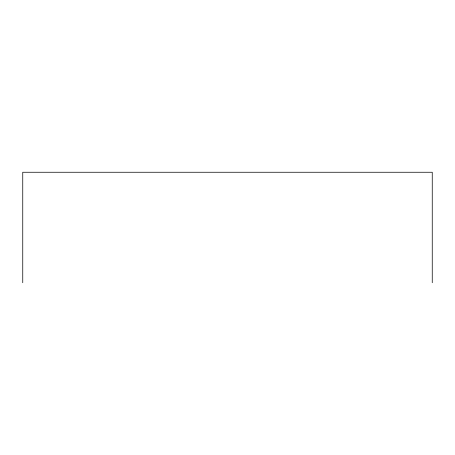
<?xml version="1.0" encoding="UTF-8"?>
<svg xmlns="http://www.w3.org/2000/svg" width="455" height="455" viewBox="0 0 455 455"><rect width="100%" height="100%" fill="white"/><g stroke="black" fill="none" stroke-linecap="round" stroke-linejoin="round"><path stroke-width="0.68" d="M432.25 282.743L432.25 172.257L22.75 172.257L22.75 282.743"/></g></svg>
